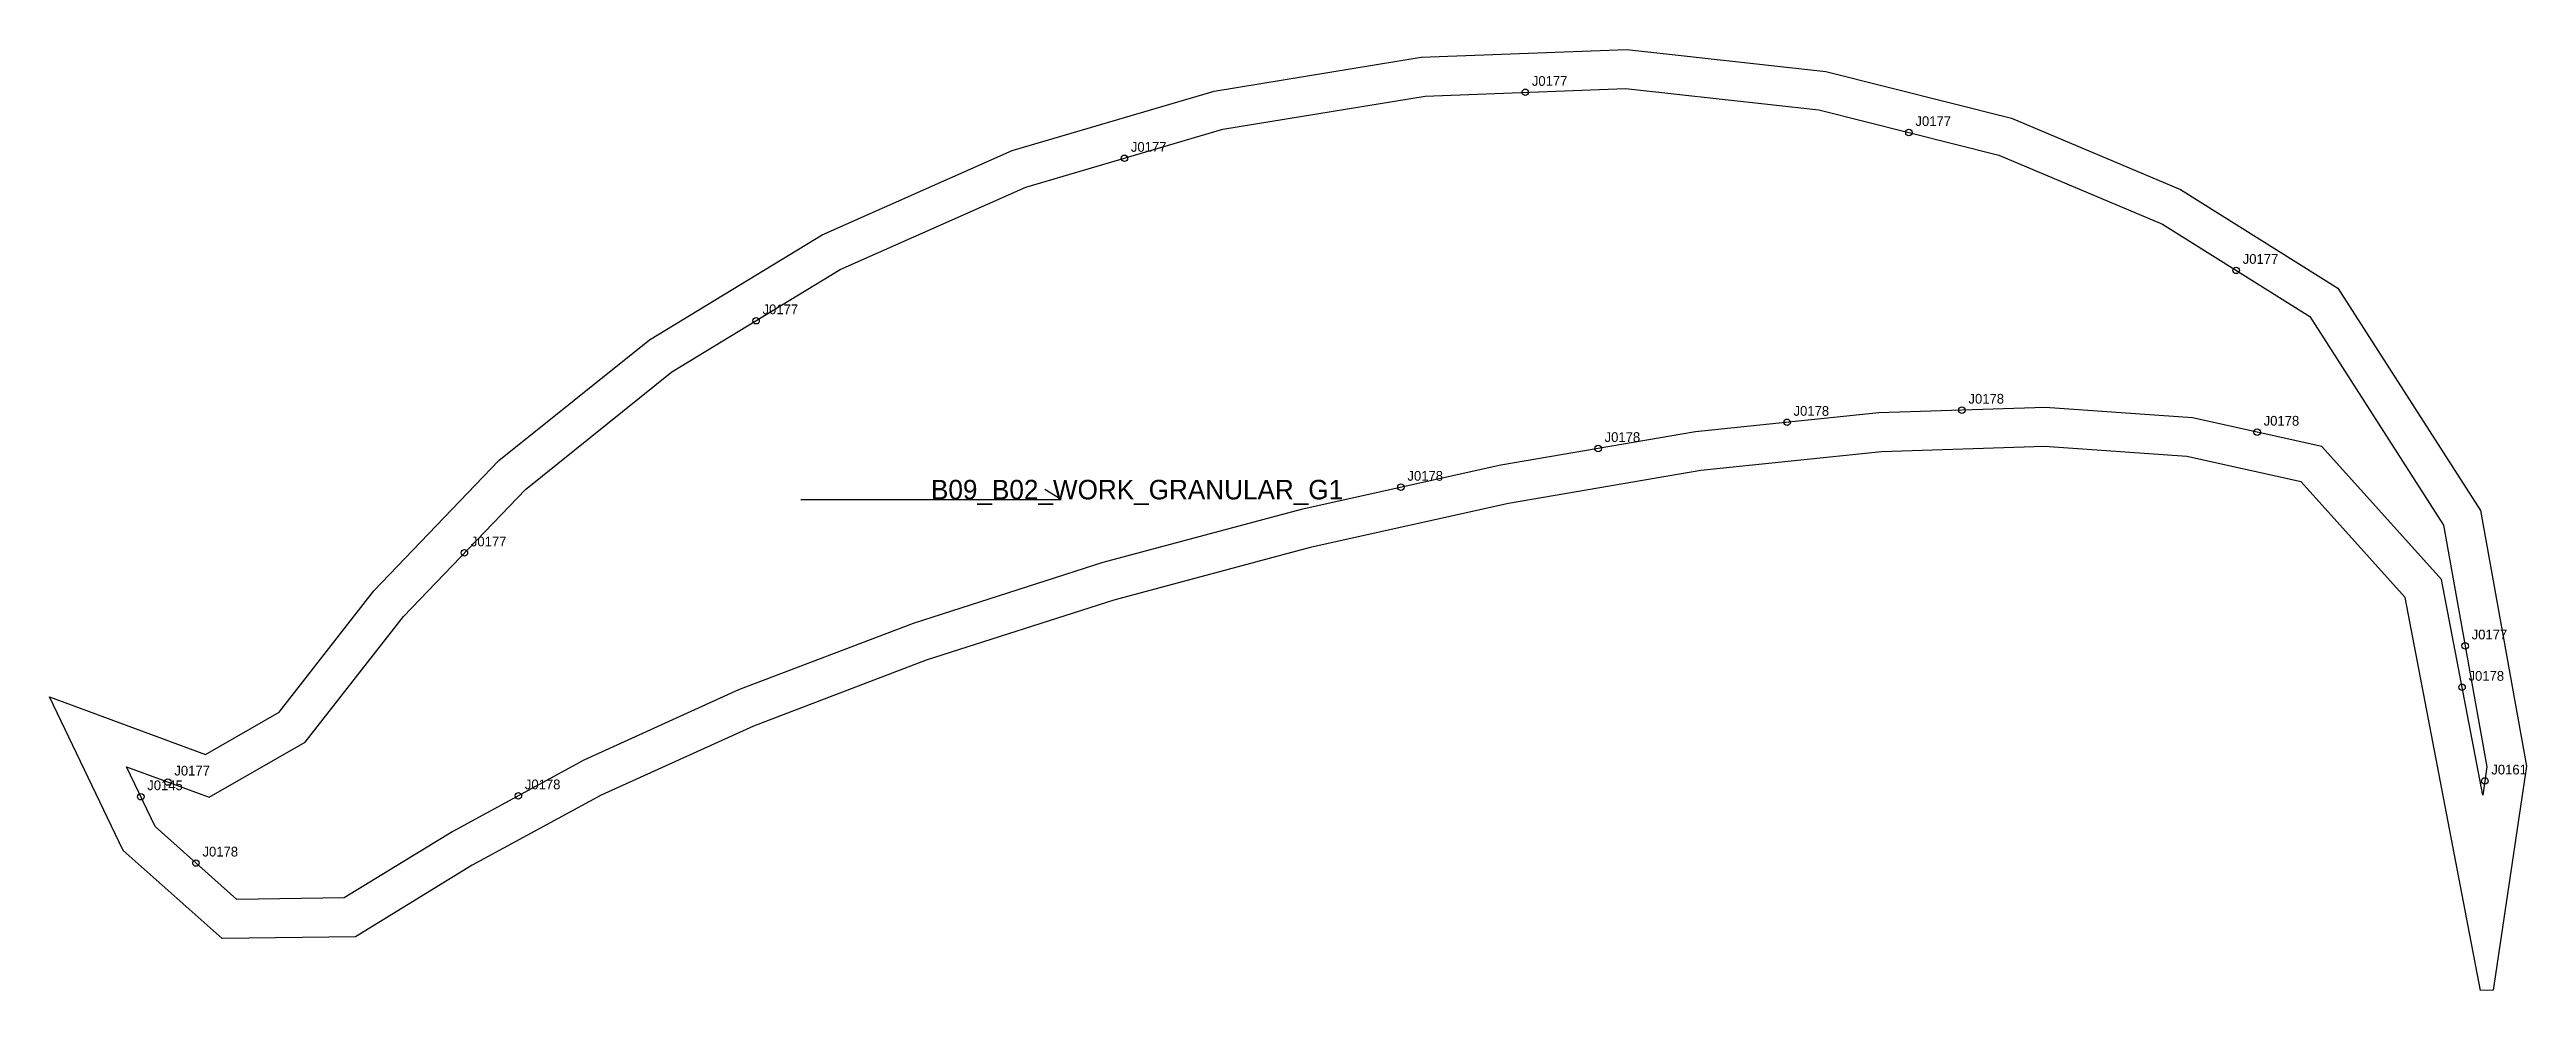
# Model space of a CAD drawing. Header units: millimetres. Extents: x -24 to 737, y -69 to 220.
import ezdxf

# ---------------------------------------------------------------- set-up
doc = ezdxf.new("R2010")
doc.units = ezdxf.units.MM
for name, color, linetype in [('CUT', 1, 'Continuous'), ('GRAIN', 3, 'Continuous'), ('LABEL', 7, 'Continuous'), ('NOTCH', 2, 'Continuous'), ('SEW', 5, 'Continuous')]:
    doc.layers.add(name, color=color, linetype=linetype)

msp = doc.modelspace()

# ---------------------------------------------------------------- linework, layer by layer
at = {"layer": 'CUT'}
msp.add_lwpolyline([(-23.62, 21.51), (24.35, 3.8), (46.95, 16.77), (76.01, 54.06), (114.47, 94.13), (160.7, 131.25), (213.76, 163.46), (272.2, 189.39), (334.25, 207.67), (397.84, 218.13), (461.07, 220.46), (522.19, 213.75), (579.18, 199.37), (631.2, 177.45), (679.54, 147.13), (723.31, 78.75), (737.45, 0.19), (727.27, -68.69), (723.28, -68.77), (700.14, 52.07), (668.25, 87.56), (633.07, 95.33), (589.34, 98.39), (539.23, 96.84), (483.72, 91.03), (424.62, 80.95), (363.78, 67.43), (303.4, 51.25), (245.7, 32.75), (192.67, 12.52), (145.93, -8.74), (106.28, -30.27), (70.41, -52.27), (29.45, -52.82), (-0.95, -25.78), (-23.62, 21.51)], close=True, dxfattribs=at)
at = {"layer": 'GRAIN'}
for p, q in [((287.22, 82.18), (282.22, 85.18)), ((207.22, 82.18), (287.22, 82.18))]:
    msp.add_line(p, q, dxfattribs=at)
at = {"layer": 'NOTCH'}
for centre in [(429.84, 207.3), (547.71, 194.94), (306.64, 187.02), (648.27, 152.58), (193.47, 137.1), (510.25, 105.87), (564, 109.61), (654.7, 102.84), (452.2, 97.83), (391.62, 85.91), (103.84, 65.73), (718.61, 37.14), (717.65, 24.43), (12.73, -4.7), (724.65, -4.37), (4.41, -9.21), (120.43, -8.93), (21.38, -29.59)]:
    msp.add_circle(centre, 1, dxfattribs=at)
at = {"layer": 'SEW'}
msp.add_lwpolyline([(0, 0), (25.46, -9.4), (54.97, 7.54), (85.1, 46.2), (122.59, 85.26), (167.6, 121.4), (219.33, 152.81), (276.34, 178.1), (336.93, 195.95), (399.04, 206.17), (460.63, 208.43), (520.06, 201.91), (575.36, 187.96), (625.65, 166.76), (670.89, 138.39), (711.92, 74.28), (725.29, 0), (724, -8.74), (711.3, 57.6), (674.6, 98.44), (634.79, 107.24), (589.57, 110.41), (538.42, 108.82), (482.09, 102.92), (422.31, 92.73), (360.93, 79.09), (300.01, 62.77), (241.73, 44.07), (188.04, 23.6), (140.58, 2), (100.27, -19.87), (66.95, -40.31), (33.94, -40.76), (8.82, -18.41)], close=True, dxfattribs=at)

# ---------------------------------------------------------------- texts
at = {"layer": 'LABEL'}
for s, height, p in [('J0177', 3, (431.84, 209.3)), ('J0177', 3, (549.71, 196.94)), ('J0177', 3, (308.64, 189.02)), ('J0177', 3, (650.27, 154.58)), ('J0177', 3, (195.47, 139.1)), ('J0178', 3, (566, 111.61)), ('J0178', 3, (512.25, 107.87)), ('J0178', 3, (656.7, 104.84)), ('J0178', 3, (454.2, 99.83)), ('B09_B02_WORK_GRANULAR_G1', 6, (247.22, 82.18)), ('J0178', 3, (393.62, 87.91)), ('J0177', 3, (105.84, 67.73)), ('J0177', 3, (720.61, 39.14)), ('J0178', 3, (719.65, 26.43)), ('J0177', 3, (14.73, -2.7)), ('J0161', 3, (726.65, -2.37)), ('J0145', 3, (6.41, -7.21)), ('J0178', 3, (122.43, -6.93)), ('J0178', 3, (23.38, -27.59))]:
    msp.add_text(s, height=height, dxfattribs=at).set_placement(p)

doc.saveas('drawing.dxf')
